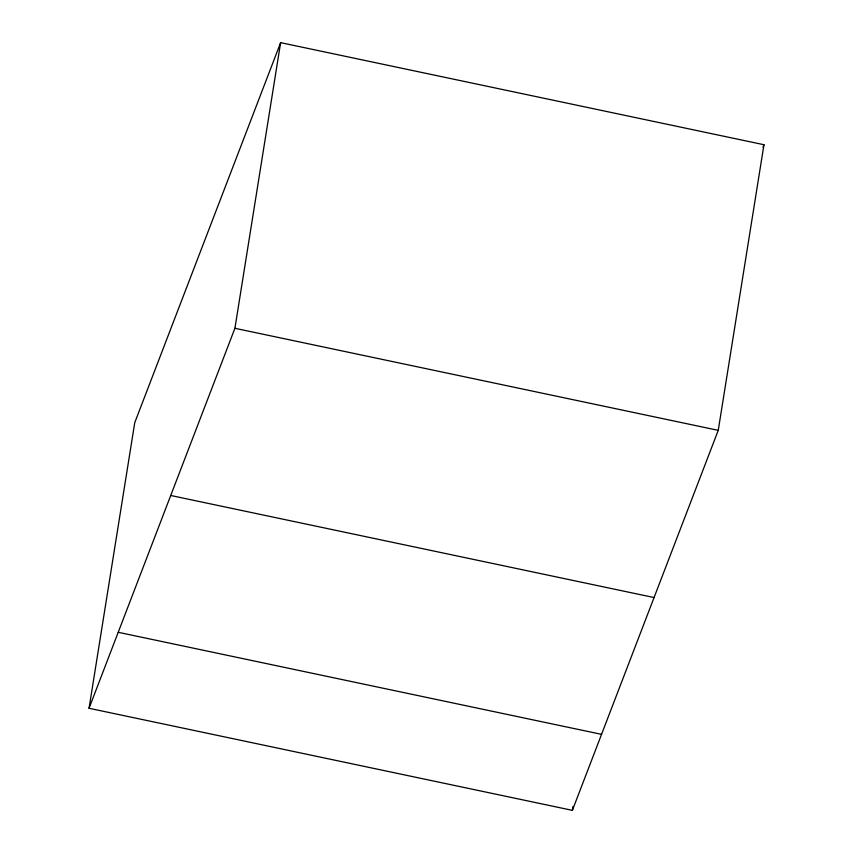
<?xml version="1.0" encoding="UTF-8"?>
<svg xmlns="http://www.w3.org/2000/svg" width="853" height="853" viewBox="0 0 853 853"><rect width="100%" height="100%" fill="white"/><g stroke="black" fill="none" stroke-linecap="round" stroke-linejoin="round"><path stroke-width="1.28" d="M89.043 708.278L134.753 422.651L280.626 42.65L763.957 144.722L718.247 430.349L572.374 810.35L89.043 708.278L234.916 328.288L280.626 42.65M572.374 810.35L573.003 806.416M763.008 147.196L763.957 144.722M234.916 328.288L718.247 430.349M170.728 495.486L654.059 597.548M118.215 632.286L601.546 734.348"/></g></svg>
